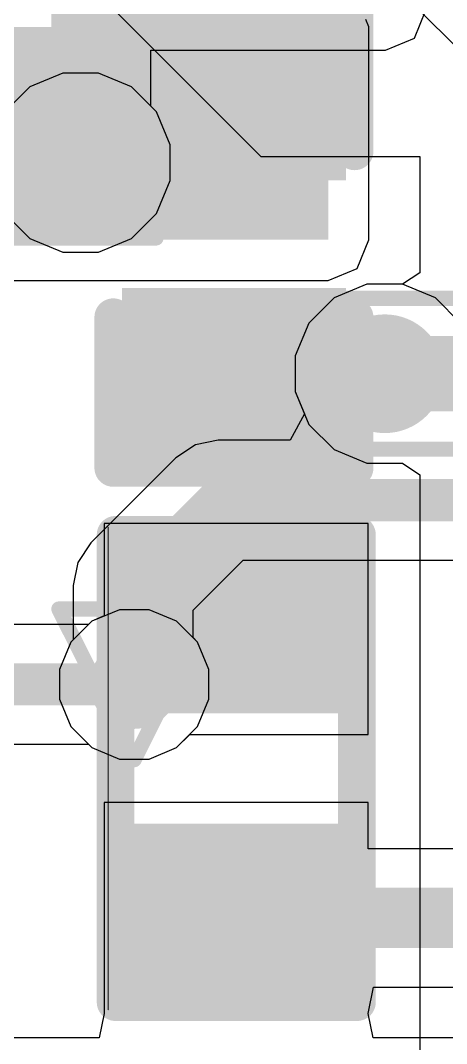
# Model space of a CAD drawing. Header units: inches. Extents: x -6 to 283, y -12 to 154.
# Drawn here: x 36.56 to 37.995, y -8.569 to -5.122 of the extents above; entities that cross this region are included whole.
import ezdxf

# ---------------------------------------------------------------- set-up
doc = ezdxf.new("R2010")
doc.units = ezdxf.units.IN
for name, color, linetype in [('Bottom Layer', 5, 'Continuous'), ('Drill Drawing', 1, 'Continuous'), ('GND-1', 16, 'Continuous'), ('GND-2', 90, 'Continuous'), ('GND-3', 216, 'Continuous'), ('GND-4', 54, 'Continuous'), ('PWR-1', 156, 'Continuous'), ('PWR-2', 130, 'Continuous'), ('Signal L1', 76, 'Continuous'), ('Signal L2', 6, 'Continuous'), ('Top Layer', 1, 'Continuous'), ('Top Overlay', 2, 'Continuous'), ('Top Paste', 8, 'Continuous'), ('Top Solder', 216, 'Continuous'), ('Via Holes', 16, 'Continuous')]:
    doc.layers.add(name, color=color, linetype=linetype)

# ---------------------------------------------------------------- blocks, each defined once
blk = doc.blocks.new('R___0402_155')
at = {"layer": 'Top Layer'}
for points in [[(-0.6985, -0.3175), (-0.6985, 0.3175), (-0.2413, 0.3175), (-0.2413, -0.3175)], [(0.2413, -0.3175), (0.2413, 0.3175), (0.6985, 0.3175), (0.6985, -0.3175)]]:
    blk.add_hatch(color=1, dxfattribs=at).paths.add_polyline_path(points)
at = {"layer": 'Top Paste'}
for points in [[(-0.6985, -0.3175), (-0.6985, 0.3175), (-0.2413, 0.3175), (-0.2413, -0.3175)], [(0.2413, -0.3175), (0.2413, 0.3175), (0.6985, 0.3175), (0.6985, -0.3175)]]:
    blk.add_hatch(color=8, dxfattribs=at).paths.add_polyline_path(points)
at = {"layer": 'Top Solder'}
for points in [[(-0.7535, -0.3725), (-0.7535, 0.3725), (-0.1863, 0.3725), (-0.1863, -0.3725)], [(0.1863, -0.3725), (0.1863, 0.3725), (0.7535, 0.3725), (0.7535, -0.3725)]]:
    blk.add_hatch(color=216, dxfattribs=at).paths.add_polyline_path(points)
at = {"layer": 'Top Overlay'}
for points in [[(-0.7874, -0.4064, 0.127, 0.127, 0), (-0.7874, 0.4064, 0.127, 0.127, 0)], [(0.7874, 0.4064, 0.127, 0.127, 0), (-0.7874, 0.4064, 0.127, 0.127, 0)], [(0.7874, -0.4064, 0.127, 0.127, 0), (0.7874, 0.4064, 0.127, 0.127, 0)], [(0.7874, -0.4064, 0.127, 0.127, 0), (-0.7874, -0.4064, 0.127, 0.127, 0)], [(0.8128, -0.4318, 0.00323, 0.00323, 0), (-0.8128, -0.4318, 0.00323, 0.00323, 0)]]:
    blk.add_lwpolyline(points, format="xyseb", dxfattribs=at)
for points in [[(-0.8191, 0.4064, 0.0635, 0.0635, 1), (-0.7556, 0.4064, 0.0635, 0.0635, 1)], [(-0.8191, 0.4064, 0.0635, 0.0635, 1), (-0.7556, 0.4064, 0.0635, 0.0635, 1)], [(0.7556, 0.4064, 0.0635, 0.0635, 1), (0.8191, 0.4064, 0.0635, 0.0635, 1)], [(0.7556, 0.4064, 0.0635, 0.0635, 1), (0.8191, 0.4064, 0.0635, 0.0635, 1)], [(-0.8191, -0.4064, 0.0635, 0.0635, 1), (-0.7556, -0.4064, 0.0635, 0.0635, 1)], [(-0.8191, -0.4064, 0.0635, 0.0635, 1), (-0.7556, -0.4064, 0.0635, 0.0635, 1)], [(0.7556, -0.4064, 0.0635, 0.0635, 1), (0.8191, -0.4064, 0.0635, 0.0635, 1)], [(0.7556, -0.4064, 0.0635, 0.0635, 1), (0.8191, -0.4064, 0.0635, 0.0635, 1)], [(-0.8136, -0.4318, 0.00161, 0.00161, 1), (-0.812, -0.4318, 0.00161, 0.00161, 1)], [(0.812, -0.4318, 0.00161, 0.00161, 1), (0.8136, -0.4318, 0.00161, 0.00161, 1)]]:
    blk.add_lwpolyline(points, format="xyseb", close=True, dxfattribs=at)
blk = doc.blocks.new('C___0402_440')
at = {"layer": 'Top Layer'}
for points in [[(-0.6985, -0.3175), (-0.6985, 0.3175), (-0.2413, 0.3175), (-0.2413, -0.3175)], [(0.2413, -0.3175), (0.2413, 0.3175), (0.6985, 0.3175), (0.6985, -0.3175)]]:
    blk.add_hatch(color=1, dxfattribs=at).paths.add_polyline_path(points)
at = {"layer": 'Top Paste'}
for points in [[(-0.6985, -0.3175), (-0.6985, 0.3175), (-0.2413, 0.3175), (-0.2413, -0.3175)], [(0.2413, -0.3175), (0.2413, 0.3175), (0.6985, 0.3175), (0.6985, -0.3175)]]:
    blk.add_hatch(color=8, dxfattribs=at).paths.add_polyline_path(points)
at = {"layer": 'Top Solder'}
for points in [[(-0.7585, -0.3775), (-0.7585, 0.3775), (-0.1813, 0.3775), (-0.1813, -0.3775)], [(0.1813, -0.3775), (0.1813, 0.3775), (0.7585, 0.3775), (0.7585, -0.3775)]]:
    blk.add_hatch(color=216, dxfattribs=at).paths.add_polyline_path(points)
at = {"layer": 'Top Overlay'}
for points in [[(-0.7874, -0.4064, 0.127, 0.127, 0), (-0.7874, 0.4064, 0.127, 0.127, 0)], [(-0.2794, 0.4064, 0.127, 0.127, 0), (-0.7874, 0.4064, 0.127, 0.127, 0)], [(0.7874, 0.4064, 0.127, 0.127, 0), (0.2794, 0.4064, 0.127, 0.127, 0)], [(0.7874, -0.4064, 0.127, 0.127, 0), (0.7874, 0.4064, 0.127, 0.127, 0)], [(-0.2794, -0.4064, 0.127, 0.127, 0), (-0.7874, -0.4064, 0.127, 0.127, 0)], [(0.7874, -0.4064, 0.127, 0.127, 0), (0.2794, -0.4064, 0.127, 0.127, 0)]]:
    blk.add_lwpolyline(points, format="xyseb", dxfattribs=at)
for points in [[(-0.8191, 0.4064, 0.0635, 0.0635, 1), (-0.7556, 0.4064, 0.0635, 0.0635, 1)], [(-0.8191, 0.4064, 0.0635, 0.0635, 1), (-0.7556, 0.4064, 0.0635, 0.0635, 1)], [(-0.3111, 0.4064, 0.0635, 0.0635, 1), (-0.2477, 0.4064, 0.0635, 0.0635, 1)], [(0.2477, 0.4064, 0.0635, 0.0635, 1), (0.3111, 0.4064, 0.0635, 0.0635, 1)], [(0.7556, 0.4064, 0.0635, 0.0635, 1), (0.8191, 0.4064, 0.0635, 0.0635, 1)], [(0.7556, 0.4064, 0.0635, 0.0635, 1), (0.8191, 0.4064, 0.0635, 0.0635, 1)], [(-0.8191, -0.4064, 0.0635, 0.0635, 1), (-0.7556, -0.4064, 0.0635, 0.0635, 1)], [(-0.8191, -0.4064, 0.0635, 0.0635, 1), (-0.7556, -0.4064, 0.0635, 0.0635, 1)], [(-0.3111, -0.4064, 0.0635, 0.0635, 1), (-0.2477, -0.4064, 0.0635, 0.0635, 1)], [(0.2477, -0.4064, 0.0635, 0.0635, 1), (0.3111, -0.4064, 0.0635, 0.0635, 1)], [(0.7556, -0.4064, 0.0635, 0.0635, 1), (0.8191, -0.4064, 0.0635, 0.0635, 1)], [(0.7556, -0.4064, 0.0635, 0.0635, 1), (0.8191, -0.4064, 0.0635, 0.0635, 1)]]:
    blk.add_lwpolyline(points, format="xyseb", close=True, dxfattribs=at)

msp = doc.modelspace()

# ---------------------------------------------------------------- hatches: boundary and pattern name
at = {"layer": 'Bottom Layer'}
h = msp.add_hatch(color=5, dxfattribs=at)
edge = h.paths.add_edge_path()
edge.add_arc((36.7628, -5.6009), 0.2, 0, 360)
h = msp.add_hatch(color=5, dxfattribs=at)
edge = h.paths.add_edge_path()
edge.add_arc((37.7872, -6.3121), 0.2, 0, 360)
h = msp.add_hatch(color=5, dxfattribs=at)
edge = h.paths.add_edge_path()
edge.add_arc((36.9434, -7.3587), 0.15, 0, 360)
at = {"layer": 'GND-1'}
h = msp.add_hatch(color=16, dxfattribs=at)
edge = h.paths.add_edge_path()
edge.add_arc((36.7628, -5.6009), 0.2, 0, 360)
h = msp.add_hatch(color=16, dxfattribs=at)
edge = h.paths.add_edge_path()
edge.add_arc((37.7872, -6.3121), 0.2, 0, 360)
h = msp.add_hatch(color=16, dxfattribs=at)
edge = h.paths.add_edge_path()
edge.add_arc((36.9434, -7.3587), 0.15, 0, 360)
at = {"layer": 'GND-2'}
h = msp.add_hatch(color=90, dxfattribs=at)
edge = h.paths.add_edge_path()
edge.add_arc((36.7628, -5.6009), 0.2, 0, 360)
h = msp.add_hatch(color=90, dxfattribs=at)
edge = h.paths.add_edge_path()
edge.add_arc((37.7872, -6.3121), 0.2, 0, 360)
h = msp.add_hatch(color=90, dxfattribs=at)
edge = h.paths.add_edge_path()
edge.add_arc((36.9434, -7.3587), 0.15, 0, 360)
at = {"layer": 'GND-3'}
h = msp.add_hatch(color=216, dxfattribs=at)
edge = h.paths.add_edge_path()
edge.add_arc((36.7628, -5.6009), 0.2, 0, 360)
h = msp.add_hatch(color=216, dxfattribs=at)
edge = h.paths.add_edge_path()
edge.add_arc((37.7872, -6.3121), 0.2, 0, 360)
h = msp.add_hatch(color=216, dxfattribs=at)
edge = h.paths.add_edge_path()
edge.add_arc((36.9434, -7.3587), 0.15, 0, 360)
at = {"layer": 'GND-4'}
h = msp.add_hatch(color=54, dxfattribs=at)
edge = h.paths.add_edge_path()
edge.add_arc((36.7628, -5.6009), 0.2, 0, 360)
h = msp.add_hatch(color=54, dxfattribs=at)
edge = h.paths.add_edge_path()
edge.add_arc((37.7872, -6.3121), 0.2, 0, 360)
h = msp.add_hatch(color=54, dxfattribs=at)
edge = h.paths.add_edge_path()
edge.add_arc((36.9434, -7.3587), 0.15, 0, 360)
at = {"layer": 'PWR-1'}
h = msp.add_hatch(color=156, dxfattribs=at)
edge = h.paths.add_edge_path()
edge.add_arc((36.7628, -5.6009), 0.2, 0, 360)
h = msp.add_hatch(color=156, dxfattribs=at)
edge = h.paths.add_edge_path()
edge.add_arc((37.7872, -6.3121), 0.2, 0, 360)
h = msp.add_hatch(color=156, dxfattribs=at)
edge = h.paths.add_edge_path()
edge.add_arc((36.9434, -7.3587), 0.15, 0, 360)
at = {"layer": 'PWR-2'}
h = msp.add_hatch(color=130, dxfattribs=at)
edge = h.paths.add_edge_path()
edge.add_arc((36.7628, -5.6009), 0.2, 0, 360)
h = msp.add_hatch(color=130, dxfattribs=at)
edge = h.paths.add_edge_path()
edge.add_arc((37.7872, -6.3121), 0.2, 0, 360)
h = msp.add_hatch(color=130, dxfattribs=at)
edge = h.paths.add_edge_path()
edge.add_arc((36.9434, -7.3587), 0.15, 0, 360)
at = {"layer": 'Signal L1'}
h = msp.add_hatch(color=76, dxfattribs=at)
edge = h.paths.add_edge_path()
edge.add_arc((36.7628, -5.6009), 0.2, 0, 360)
h = msp.add_hatch(color=76, dxfattribs=at)
edge = h.paths.add_edge_path()
edge.add_arc((37.7872, -6.3121), 0.2, 0, 360)
h = msp.add_hatch(color=76, dxfattribs=at)
edge = h.paths.add_edge_path()
edge.add_arc((36.9434, -7.3587), 0.15, 0, 360)
at = {"layer": 'Signal L2'}
h = msp.add_hatch(color=6, dxfattribs=at)
edge = h.paths.add_edge_path()
edge.add_arc((36.7628, -5.6009), 0.2, 0, 360)
h = msp.add_hatch(color=6, dxfattribs=at)
edge = h.paths.add_edge_path()
edge.add_arc((37.7872, -6.3121), 0.2, 0, 360)
h = msp.add_hatch(color=6, dxfattribs=at)
edge = h.paths.add_edge_path()
edge.add_arc((36.9434, -7.3587), 0.15, 0, 360)
at = {"layer": 'Top Layer'}
msp.add_hatch(color=1, dxfattribs=at).paths.add_polyline_path([(36.5286, -5.8606), (37.5967, -5.8606), (37.5967, -5.1437), (36.5286, -5.1437)])
h = msp.add_hatch(color=1, dxfattribs=at)
edge = h.paths.add_edge_path()
edge.add_arc((36.7628, -5.6009), 0.2, 0, 360)
h = msp.add_hatch(color=1, dxfattribs=at)
edge = h.paths.add_edge_path()
edge.add_arc((37.7872, -6.3121), 0.2, 0, 360)
h = msp.add_hatch(color=1, dxfattribs=at)
edge = h.paths.add_edge_path()
edge.add_arc((36.9434, -7.3587), 0.15, 0, 360)
at = {"layer": 'Via Holes'}
h = msp.add_hatch(color=7, dxfattribs=at)
edge = h.paths.add_edge_path()
edge.add_arc((36.7628, -5.6009), 0.1, 0, 360)
h = msp.add_hatch(color=7, dxfattribs=at)
edge = h.paths.add_edge_path()
edge.add_arc((37.7872, -6.3121), 0.1, 0, 360)
h = msp.add_hatch(color=7, dxfattribs=at)
edge = h.paths.add_edge_path()
edge.add_arc((36.9434, -7.3587), 0.075, 0, 360)

# ---------------------------------------------------------------- linework, layer by layer
at = {"layer": 'Bottom Layer'}
for p, q in [((37.8869, -5.1815), (37.926, -5.0871)), ((37.7897, -5.2217), (37.8869, -5.1815)), ((36.9993, -5.4109), (36.9993, -5.2217)), ((36.9993, -5.2217), (37.7897, -5.2217)), ((37.0185, -5.4301), (36.9993, -5.4109)), ((37.0644, -5.5409), (37.0185, -5.4301)), ((37.0644, -5.6609), (37.0644, -5.5409)), ((37.0185, -5.7718), (37.0644, -5.6609)), ((36.5072, -5.7718), (36.592, -5.8566)), ((36.9337, -5.8566), (37.0185, -5.7718)), ((36.592, -5.8566), (36.7028, -5.9025)), ((36.8228, -5.9025), (36.9337, -5.8566)), ((36.7028, -5.9025), (36.8228, -5.9025)), ((36.8933, -7.1071), (36.8009, -7.1454)), ((36.9934, -7.1071), (36.8933, -7.1071)), ((37.0859, -7.1454), (36.9934, -7.1071)), ((36.8009, -7.1454), (36.7301, -7.2161)), ((37.1567, -7.2161), (37.0859, -7.1454)), ((36.7301, -7.2161), (36.6918, -7.3086)), ((37.195, -7.3086), (37.1567, -7.2161)), ((36.6918, -7.3086), (36.6918, -7.4087)), ((37.195, -7.4087), (37.195, -7.3086)), ((36.6918, -7.4087), (36.7301, -7.5012)), ((37.1567, -7.5012), (37.195, -7.4087)), ((36.7301, -7.5012), (36.8009, -7.572)), ((37.0859, -7.572), (37.1567, -7.5012)), ((36.8009, -7.572), (36.8933, -7.6103)), ((36.9934, -7.6103), (37.0859, -7.572)), ((36.8933, -7.6103), (36.9934, -7.6103))]:
    msp.add_line(p, q, dxfattribs=at)
msp.add_lwpolyline([(36.7663, -5.5975, 0.2032, 0.2032, 0), (36.7663, -4.729, 0.2032, 0.2032, 0)], format="xyseb", dxfattribs=at)
msp.add_lwpolyline([(36.7155, -5.5975, 0.1016, 0.1016, 1), (36.8171, -5.5975, 0.1016, 0.1016, 1)], format="xyseb", close=True, dxfattribs=at)
at = {"layer": 'Drill Drawing'}
for points in [[(36.5088, -5.3469, 0.0508, 0.0508, 0), (37.0168, -5.3469, 0.0508, 0.0508, 0)], [(37.0168, -5.8549, 0.0508, 0.0508, 0), (37.0168, -5.3469, 0.0508, 0.0508, 0)], [(36.5088, -5.8549, 0.0508, 0.0508, 0), (37.0168, -5.8549, 0.0508, 0.0508, 0)], [(37.5332, -6.0581, 0.0508, 0.0508, 0), (38.0412, -6.0581, 0.0508, 0.0508, 0)], [(37.5332, -6.5661, 0.0508, 0.0508, 0), (37.5332, -6.0581, 0.0508, 0.0508, 0)], [(37.5332, -6.5661, 0.0508, 0.0508, 0), (38.0412, -6.5661, 0.0508, 0.0508, 0)], [(36.6894, -7.1047, 0.0508, 0.0508, 0), (37.1974, -7.1047, 0.0508, 0.0508, 0)], [(36.6894, -7.1047, 0.0508, 0.0508, 0), (36.9434, -7.6127, 0.0508, 0.0508, 0)], [(36.9434, -7.6127, 0.0508, 0.0508, 0), (37.1974, -7.1047, 0.0508, 0.0508, 0)]]:
    msp.add_lwpolyline(points, format="xyseb", dxfattribs=at)
for points in [[(37.0041, -5.3469, 0.0254, 0.0254, 1), (37.0295, -5.3469, 0.0254, 0.0254, 1)], [(37.0041, -5.3469, 0.0254, 0.0254, 1), (37.0295, -5.3469, 0.0254, 0.0254, 1)], [(37.0041, -5.8549, 0.0254, 0.0254, 1), (37.0295, -5.8549, 0.0254, 0.0254, 1)], [(37.0041, -5.8549, 0.0254, 0.0254, 1), (37.0295, -5.8549, 0.0254, 0.0254, 1)], [(37.5205, -6.0581, 0.0254, 0.0254, 1), (37.5459, -6.0581, 0.0254, 0.0254, 1)], [(37.5205, -6.0581, 0.0254, 0.0254, 1), (37.5459, -6.0581, 0.0254, 0.0254, 1)], [(37.5205, -6.5661, 0.0254, 0.0254, 1), (37.5459, -6.5661, 0.0254, 0.0254, 1)], [(37.5205, -6.5661, 0.0254, 0.0254, 1), (37.5459, -6.5661, 0.0254, 0.0254, 1)], [(36.6767, -7.1047, 0.0254, 0.0254, 1), (36.7021, -7.1047, 0.0254, 0.0254, 1)], [(36.6767, -7.1047, 0.0254, 0.0254, 1), (36.7021, -7.1047, 0.0254, 0.0254, 1)], [(37.1847, -7.1047, 0.0254, 0.0254, 1), (37.2101, -7.1047, 0.0254, 0.0254, 1)], [(37.1847, -7.1047, 0.0254, 0.0254, 1), (37.2101, -7.1047, 0.0254, 0.0254, 1)], [(36.9307, -7.6127, 0.0254, 0.0254, 1), (36.9561, -7.6127, 0.0254, 0.0254, 1)], [(36.9307, -7.6127, 0.0254, 0.0254, 1), (36.9561, -7.6127, 0.0254, 0.0254, 1)]]:
    msp.add_lwpolyline(points, format="xyseb", close=True, dxfattribs=at)
at = {"layer": 'GND-1'}
for p, q in [((36.7028, -5.2993), (36.592, -5.3452)), ((36.8228, -5.2993), (36.7028, -5.2993)), ((36.9337, -5.3452), (36.8228, -5.2993)), ((36.592, -5.3452), (36.5072, -5.4301)), ((37.0185, -5.4301), (36.9337, -5.3452)), ((37.0644, -5.5409), (37.0185, -5.4301)), ((37.0644, -5.6609), (37.0644, -5.5409)), ((37.0185, -5.7718), (37.0644, -5.6609)), ((36.5072, -5.7718), (36.592, -5.8566)), ((36.9337, -5.8566), (37.0185, -5.7718)), ((36.592, -5.8566), (36.7028, -5.9025)), ((36.8228, -5.9025), (36.9337, -5.8566)), ((36.7028, -5.9025), (36.8228, -5.9025)), ((36.8933, -7.1071), (36.8009, -7.1454)), ((36.9934, -7.1071), (36.8933, -7.1071)), ((37.0859, -7.1454), (36.9934, -7.1071)), ((36.8009, -7.1454), (36.7301, -7.2161)), ((37.1567, -7.2161), (37.0859, -7.1454)), ((36.7301, -7.2161), (36.6918, -7.3086)), ((37.195, -7.3086), (37.1567, -7.2161)), ((36.6918, -7.3086), (36.6918, -7.4087)), ((37.195, -7.4087), (37.195, -7.3086)), ((36.6918, -7.4087), (36.7301, -7.5012)), ((37.1567, -7.5012), (37.195, -7.4087)), ((36.7301, -7.5012), (36.8009, -7.572)), ((37.0859, -7.572), (37.1567, -7.5012)), ((36.8009, -7.572), (36.8933, -7.6103)), ((36.9934, -7.6103), (37.0859, -7.572)), ((36.8933, -7.6103), (36.9934, -7.6103))]:
    msp.add_line(p, q, dxfattribs=at)
at = {"layer": 'GND-2'}
for p, q in [((36.7028, -5.2993), (36.592, -5.3452)), ((36.8228, -5.2993), (36.7028, -5.2993)), ((36.9337, -5.3452), (36.8228, -5.2993)), ((36.592, -5.3452), (36.5072, -5.4301)), ((37.0185, -5.4301), (36.9337, -5.3452)), ((37.0644, -5.5409), (37.0185, -5.4301)), ((37.0644, -5.6609), (37.0644, -5.5409)), ((37.0185, -5.7718), (37.0644, -5.6609)), ((36.5072, -5.7718), (36.592, -5.8566)), ((36.9337, -5.8566), (37.0185, -5.7718)), ((36.592, -5.8566), (36.7028, -5.9025)), ((36.8228, -5.9025), (36.9337, -5.8566)), ((36.7028, -5.9025), (36.8228, -5.9025)), ((36.8933, -7.1071), (36.8009, -7.1454)), ((36.9934, -7.1071), (36.8933, -7.1071)), ((37.0859, -7.1454), (36.9934, -7.1071)), ((36.8009, -7.1454), (36.7301, -7.2161)), ((37.1567, -7.2161), (37.0859, -7.1454)), ((36.7301, -7.2161), (36.6918, -7.3086)), ((37.195, -7.3086), (37.1567, -7.2161)), ((36.6918, -7.3086), (36.6918, -7.4087)), ((37.195, -7.4087), (37.195, -7.3086)), ((36.6918, -7.4087), (36.7301, -7.5012)), ((37.1567, -7.5012), (37.195, -7.4087)), ((36.7301, -7.5012), (36.8009, -7.572)), ((37.0859, -7.572), (37.1567, -7.5012)), ((36.8009, -7.572), (36.8933, -7.6103)), ((36.9934, -7.6103), (37.0859, -7.572)), ((36.8933, -7.6103), (36.9934, -7.6103))]:
    msp.add_line(p, q, dxfattribs=at)
at = {"layer": 'GND-3'}
for p, q in [((36.7028, -5.2993), (36.592, -5.3452)), ((36.8228, -5.2993), (36.7028, -5.2993)), ((36.9337, -5.3452), (36.8228, -5.2993)), ((36.592, -5.3452), (36.5072, -5.4301)), ((37.0185, -5.4301), (36.9337, -5.3452)), ((37.0644, -5.5409), (37.0185, -5.4301)), ((37.0644, -5.6609), (37.0644, -5.5409)), ((37.0185, -5.7718), (37.0644, -5.6609)), ((36.5072, -5.7718), (36.592, -5.8566)), ((36.9337, -5.8566), (37.0185, -5.7718)), ((36.592, -5.8566), (36.7028, -5.9025)), ((36.8228, -5.9025), (36.9337, -5.8566)), ((36.7028, -5.9025), (36.8228, -5.9025)), ((36.8933, -7.1071), (36.8009, -7.1454)), ((36.9934, -7.1071), (36.8933, -7.1071)), ((37.0859, -7.1454), (36.9934, -7.1071)), ((36.8009, -7.1454), (36.7301, -7.2161)), ((37.1567, -7.2161), (37.0859, -7.1454)), ((36.7301, -7.2161), (36.6918, -7.3086)), ((37.195, -7.3086), (37.1567, -7.2161)), ((36.6918, -7.3086), (36.6918, -7.4087)), ((37.195, -7.4087), (37.195, -7.3086)), ((36.6918, -7.4087), (36.7301, -7.5012)), ((37.1567, -7.5012), (37.195, -7.4087)), ((36.7301, -7.5012), (36.8009, -7.572)), ((37.0859, -7.572), (37.1567, -7.5012)), ((36.8009, -7.572), (36.8933, -7.6103)), ((36.9934, -7.6103), (37.0859, -7.572)), ((36.8933, -7.6103), (36.9934, -7.6103))]:
    msp.add_line(p, q, dxfattribs=at)
at = {"layer": 'GND-4'}
for p, q in [((36.7028, -5.2993), (36.592, -5.3452)), ((36.8228, -5.2993), (36.7028, -5.2993)), ((36.9337, -5.3452), (36.8228, -5.2993)), ((36.592, -5.3452), (36.5072, -5.4301)), ((37.0185, -5.4301), (36.9337, -5.3452)), ((37.0644, -5.5409), (37.0185, -5.4301)), ((37.0644, -5.6609), (37.0644, -5.5409)), ((37.0185, -5.7718), (37.0644, -5.6609)), ((36.5072, -5.7718), (36.592, -5.8566)), ((36.9337, -5.8566), (37.0185, -5.7718)), ((36.592, -5.8566), (36.7028, -5.9025)), ((36.8228, -5.9025), (36.9337, -5.8566)), ((36.7028, -5.9025), (36.8228, -5.9025)), ((36.8933, -7.1071), (36.8009, -7.1454)), ((36.9934, -7.1071), (36.8933, -7.1071)), ((37.0859, -7.1454), (36.9934, -7.1071)), ((36.8009, -7.1454), (36.7301, -7.2161)), ((37.1567, -7.2161), (37.0859, -7.1454)), ((36.7301, -7.2161), (36.6918, -7.3086)), ((37.195, -7.3086), (37.1567, -7.2161)), ((36.6918, -7.3086), (36.6918, -7.4087)), ((37.195, -7.4087), (37.195, -7.3086)), ((36.6918, -7.4087), (36.7301, -7.5012)), ((37.1567, -7.5012), (37.195, -7.4087)), ((36.7301, -7.5012), (36.8009, -7.572)), ((37.0859, -7.572), (37.1567, -7.5012)), ((36.8009, -7.572), (36.8933, -7.6103)), ((36.9934, -7.6103), (37.0859, -7.572)), ((36.8933, -7.6103), (36.9934, -7.6103))]:
    msp.add_line(p, q, dxfattribs=at)
at = {"layer": 'PWR-1'}
for p, q in [((36.3925, -4.6025), (37.3696, -5.5796)), ((37.3696, -5.5796), (37.9052, -5.5796)), ((37.9052, -5.5796), (37.9052, -5.9717)), ((37.9052, -5.9717), (37.8471, -6.0105)), ((37.7272, -6.0105), (37.6163, -6.0564)), ((37.8471, -6.0105), (37.7272, -6.0105)), ((37.6163, -6.0564), (37.5315, -6.1413)), ((37.5315, -6.1413), (37.4856, -6.2521)), ((37.4856, -6.2521), (37.4856, -6.3721)), ((37.4856, -6.3721), (37.5315, -6.483)), ((37.5315, -6.483), (37.6163, -6.5678)), ((37.6163, -6.5678), (37.7272, -6.6137)), ((37.7272, -6.6137), (37.8471, -6.6137)), ((37.8471, -6.6137), (37.9052, -6.6525)), ((37.9052, -6.6525), (37.9052, -8.9352)), ((36.8933, -7.1071), (36.8009, -7.1454)), ((36.9934, -7.1071), (36.8933, -7.1071)), ((37.0859, -7.1454), (36.9934, -7.1071)), ((36.8009, -7.1454), (36.7301, -7.2161)), ((37.1567, -7.2161), (37.0859, -7.1454)), ((36.7301, -7.2161), (36.6918, -7.3086)), ((37.195, -7.3086), (37.1567, -7.2161)), ((36.6918, -7.3086), (36.6918, -7.4087)), ((37.195, -7.4087), (37.195, -7.3086)), ((36.6918, -7.4087), (36.7301, -7.5012)), ((37.1567, -7.5012), (37.195, -7.4087)), ((36.7301, -7.5012), (36.8009, -7.572)), ((37.0859, -7.572), (37.1567, -7.5012)), ((36.8009, -7.572), (36.8933, -7.6103)), ((36.9934, -7.6103), (37.0859, -7.572)), ((36.8933, -7.6103), (36.9934, -7.6103))]:
    msp.add_line(p, q, dxfattribs=at)
at = {"layer": 'PWR-2'}
for p, q in [((36.7028, -5.2993), (36.592, -5.3452)), ((36.8228, -5.2993), (36.7028, -5.2993)), ((36.9337, -5.3452), (36.8228, -5.2993)), ((36.592, -5.3452), (36.5072, -5.4301)), ((37.0185, -5.4301), (36.9337, -5.3452)), ((37.0644, -5.5409), (37.0185, -5.4301)), ((37.0644, -5.6609), (37.0644, -5.5409)), ((37.0185, -5.7718), (37.0644, -5.6609)), ((36.5072, -5.7718), (36.592, -5.8566)), ((36.9337, -5.8566), (37.0185, -5.7718)), ((36.592, -5.8566), (36.7028, -5.9025)), ((36.8228, -5.9025), (36.9337, -5.8566)), ((36.7028, -5.9025), (36.8228, -5.9025)), ((37.7272, -6.0105), (37.6163, -6.0564)), ((37.8472, -6.0105), (37.7272, -6.0105)), ((37.958, -6.0564), (37.8472, -6.0105)), ((37.6163, -6.0564), (37.5315, -6.1413)), ((38.0428, -6.1413), (37.958, -6.0564)), ((37.5315, -6.1413), (37.4856, -6.2521)), ((37.4856, -6.2521), (37.4856, -6.3721)), ((37.4856, -6.3721), (37.5168, -6.4474)), ((37.5168, -6.4474), (37.4687, -6.5363)), ((37.2265, -6.5363), (37.1492, -6.5517)), ((37.4687, -6.5363), (37.2265, -6.5363)), ((37.1492, -6.5517), (37.0837, -6.5955)), ((37.0837, -6.5955), (36.7969, -6.8823)), ((36.7969, -6.8823), (36.7531, -6.9478)), ((36.7531, -6.9478), (36.7378, -7.0251)), ((37.1418, -7.1088), (37.3102, -6.9403)), ((37.3102, -6.9403), (38.4039, -6.9403)), ((36.7378, -7.0251), (36.7378, -7.2085)), ((37.1418, -7.2012), (37.1418, -7.1088)), ((37.1567, -7.2161), (37.1418, -7.2012)), ((36.7301, -7.2161), (36.6918, -7.3086)), ((36.7378, -7.2085), (36.7301, -7.2161)), ((37.195, -7.3086), (37.1567, -7.2161)), ((36.6918, -7.3086), (36.6918, -7.4087)), ((37.195, -7.4087), (37.195, -7.3086)), ((36.6918, -7.4087), (36.7301, -7.5012)), ((37.1567, -7.5012), (37.195, -7.4087)), ((36.7301, -7.5012), (36.8009, -7.572)), ((37.0859, -7.572), (37.1567, -7.5012)), ((36.8009, -7.572), (36.8933, -7.6103)), ((36.9934, -7.6103), (37.0859, -7.572)), ((36.8933, -7.6103), (36.9934, -7.6103))]:
    msp.add_line(p, q, dxfattribs=at)
for points in [[(36.9398, -7.0251, 0.1422, 0.1422, 0), (37.2265, -6.7383, 0.1422, 0.1422, 0)], [(37.2265, -6.7383, 0.1422, 0.1422, 0), (38.7569, -6.7383, 0.1422, 0.1422, 0)], [(36.9398, -7.2859, 0.1422, 0.1422, 0), (36.9398, -7.0251, 0.1422, 0.1422, 0)]]:
    msp.add_lwpolyline(points, format="xyseb", dxfattribs=at)
for points in [[(37.191, -6.7383, 0.0711, 0.0711, 1), (37.2621, -6.7383, 0.0711, 0.0711, 1)], [(37.191, -6.7383, 0.0711, 0.0711, 1), (37.2621, -6.7383, 0.0711, 0.0711, 1)], [(36.9042, -7.0251, 0.0711, 0.0711, 1), (36.9753, -7.0251, 0.0711, 0.0711, 1)], [(36.9042, -7.0251, 0.0711, 0.0711, 1), (36.9753, -7.0251, 0.0711, 0.0711, 1)], [(36.9042, -7.2859, 0.0711, 0.0711, 1), (36.9753, -7.2859, 0.0711, 0.0711, 1)]]:
    msp.add_lwpolyline(points, format="xyseb", close=True, dxfattribs=at)
at = {"layer": 'Signal L1'}
msp.add_lwpolyline([(34.8967, -5.6009, 0.254, 0.254, 0), (36.6358, -5.6009, 0.254, 0.254, 0)], format="xyseb", dxfattribs=at)
msp.add_lwpolyline([(36.5723, -5.6009, 0.127, 0.127, 1), (36.6993, -5.6009, 0.127, 0.127, 1)], format="xyseb", close=True, dxfattribs=at)
at = {"layer": 'Top Layer'}
for p, q in [((37.8232, -5.0066), (38.1047, -5.2881)), ((37.7341, -5.1437), (37.7237, -5.1184)), ((37.7341, -5.8606), (37.7341, -5.1437)), ((37.6939, -5.9578), (37.7341, -5.8606)), ((37.5967, -5.998), (37.6939, -5.9578)), ((36.5286, -5.998), (37.5967, -5.998)), ((37.7316, -6.8166), (36.8426, -6.8166)), ((36.8426, -6.8166), (36.8426, -7.1281)), ((37.7316, -7.5278), (37.7316, -6.8166)), ((36.8426, -7.1281), (36.8009, -7.1454)), ((36.7896, -7.1567), (36.3338, -7.1567)), ((36.8009, -7.1454), (36.7896, -7.1567)), ((37.0859, -7.572), (37.1301, -7.5278)), ((37.1301, -7.5278), (37.7316, -7.5278)), ((36.3338, -7.5607), (36.7896, -7.5607)), ((36.7896, -7.5607), (36.8009, -7.572)), ((36.8009, -7.572), (36.8933, -7.6103)), ((36.9934, -7.6103), (37.0859, -7.572)), ((36.8933, -7.6103), (36.9934, -7.6103)), ((37.7316, -7.7564), (36.8426, -7.7564)), ((36.8426, -7.7564), (36.8426, -8.4606)), ((37.7316, -7.9127), (37.7316, -7.7564)), ((38.3094, -7.9127), (37.7316, -7.9127)), ((37.7316, -8.4676), (37.749, -8.3789)), ((37.749, -8.3789), (38.4059, -8.3789)), ((36.8426, -8.4676), (36.8257, -8.5495)), ((36.8426, -8.4606), (36.8426, -8.4676)), ((37.7486, -8.5495), (37.7316, -8.4676)), ((36.8257, -8.5495), (36.4198, -8.5495)), ((40.971, -8.5495), (37.7486, -8.5495))]:
    msp.add_line(p, q, dxfattribs=at)
for points in [[(37.2792, -6.3121, 0.254, 0.254, 0), (37.7872, -6.3121, 0.254, 0.254, 0)], [(37.7872, -6.3121, 0.254, 0.254, 0), (38.5492, -6.3121, 0.254, 0.254, 0)], [(36.3338, -7.3587, 0.1422, 0.1422, 0), (36.9434, -7.3587, 0.1422, 0.1422, 0)], [(37.2871, -8.112, 0.2032, 0.2032, 0), (37.321, -8.1458, 0.2032, 0.2032, 0)], [(37.321, -8.1458, 0.2032, 0.2032, 0), (38.4059, -8.1458, 0.2032, 0.2032, 0)]]:
    msp.add_lwpolyline(points, format="xyseb", dxfattribs=at)
for points in [[(37.2157, -6.3121, 0.127, 0.127, 1), (37.3427, -6.3121, 0.127, 0.127, 1)], [(37.7237, -6.3121, 0.127, 0.127, 1), (37.8507, -6.3121, 0.127, 0.127, 1)], [(37.7237, -6.3121, 0.127, 0.127, 1), (37.8507, -6.3121, 0.127, 0.127, 1)], [(36.9078, -7.3587, 0.0711, 0.0711, 1), (36.9789, -7.3587, 0.0711, 0.0711, 1)], [(37.2363, -8.112, 0.1016, 0.1016, 1), (37.3379, -8.112, 0.1016, 0.1016, 1)], [(37.2702, -8.1458, 0.1016, 0.1016, 1), (37.3718, -8.1458, 0.1016, 0.1016, 1)], [(37.2702, -8.1458, 0.1016, 0.1016, 1), (37.3718, -8.1458, 0.1016, 0.1016, 1)]]:
    msp.add_lwpolyline(points, format="xyseb", close=True, dxfattribs=at)

# ---------------------------------------------------------------- block references
at = {"rotation": 270}
for name, p in [('C___0402_440', (37.2792, -5.8422)), ('R___0402_155', (37.2871, -7.6421))]:
    msp.add_blockref(name, p, dxfattribs=at)

doc.saveas('drawing.dxf')
